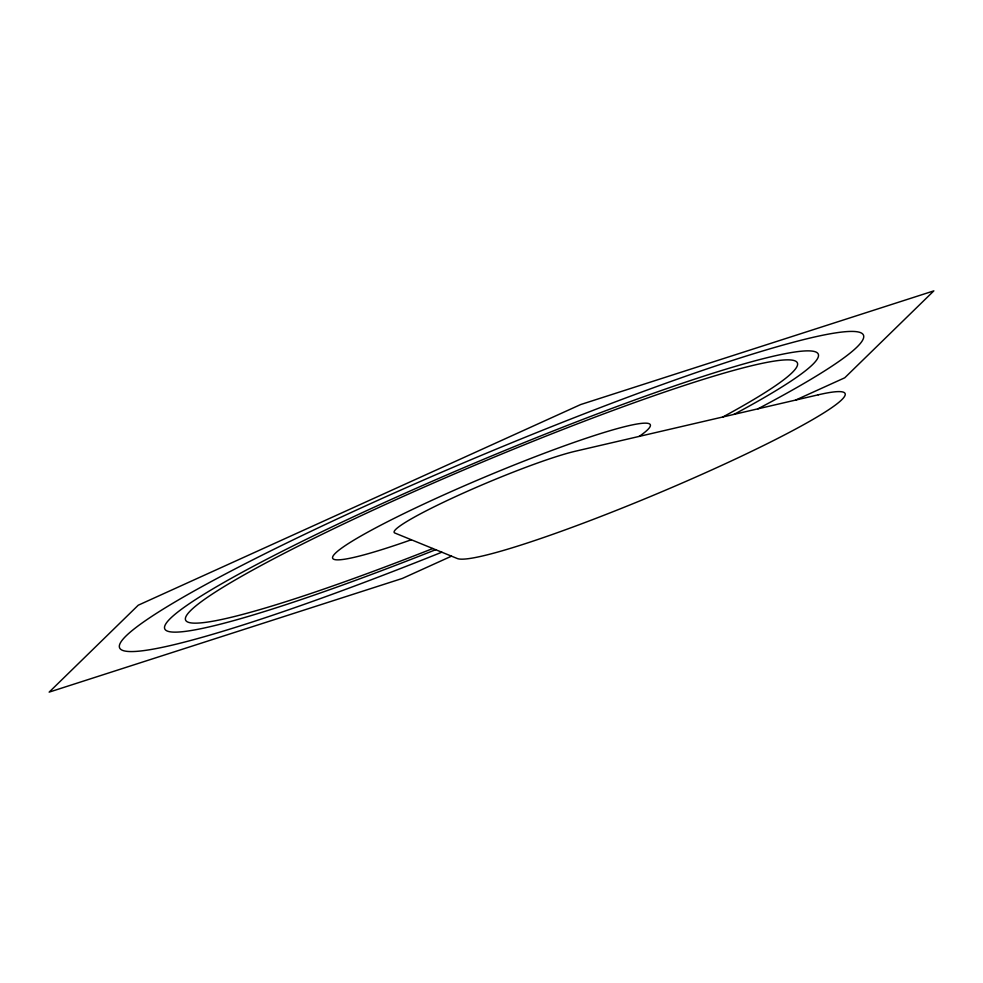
<?xml version="1.0" encoding="UTF-8"?>
<svg xmlns="http://www.w3.org/2000/svg" width="983" height="983" viewBox="0 0 983 983"><rect width="100%" height="100%" fill="white"/><g stroke="black" fill="none" stroke-linecap="round" stroke-linejoin="round"><path stroke-width="1.47" d="M451.516 556.157L402.403 578.422L49.15 692.13L138.247 605.209L580.597 404.578L933.85 290.87L844.753 377.791L795.652 400.069M411.336 539.753A172.258 15.912 -22.8 0 1 350.427 542.26A172.258 15.912 -22.8 0 1 557.496 448.346A172.258 15.912 -22.8 0 1 639.196 436.403M432.827 548.526A331.849 30.657 -22.8 0 1 205.68 598.536A331.849 30.657 -22.8 0 1 648.964 397.476A331.849 30.657 -22.8 0 1 722.886 416.964M435.69 549.694A354.408 32.734 -22.8 0 1 185.431 606.388A354.408 32.734 -22.8 0 1 661.657 390.386A354.408 32.734 -22.8 0 1 734.006 414.384M441.834 552.2A403.386 37.256 -22.8 0 1 141.515 623.419A403.386 37.256 -22.8 0 1 689.144 375.027A403.386 37.256 -22.8 0 1 757.93 408.83M818.274 394.81L575.448 451.209A105.525 9.744 -22.8 0 0 459.725 494.719A105.525 9.744 -22.8 0 0 394.969 533.069L457.316 558.528A211.148 19.5 -22.8 0 0 713.916 468.952A211.148 19.5 -22.8 0 0 818.274 394.81"/></g></svg>
